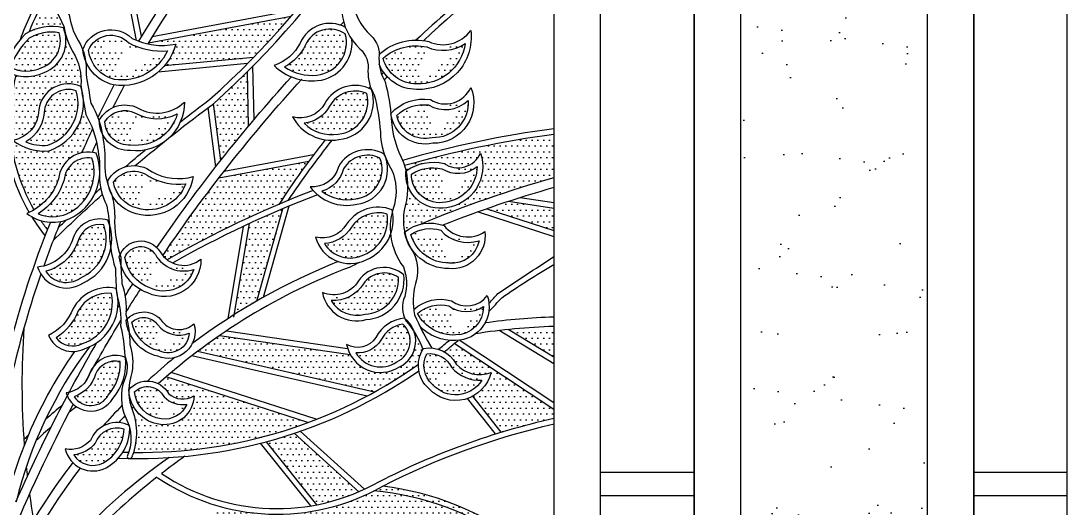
# Model space of a CAD drawing. Extents: x -6708 to 51378, y -17661 to 34250.
# Drawn here: x 39056 to 40178, y 4296 to 4819 of the extents above; entities that cross this region are included whole.
import ezdxf

# ---------------------------------------------------------------- set-up
doc = ezdxf.new("R2010")
doc.units = 0
doc.header["$LTSCALE"] = 5
doc.header["$MEASUREMENT"] = 0
doc.layers.get('0').update_dxf_attribs({"linetype": 'CONTINUOUS'})
for name, color, linetype in [('0-BCA', 33, 'CONTINUOUS'), ('0-HATCH', 8, 'CONTINUOUS'), ('1', 1, 'CONTINUOUS'), ('2', 2, 'CONTINUOUS'), ('MET', 2, 'CONTINUOUS')]:
    doc.layers.add(name, color=color, linetype=linetype)
pattern_1 = [(0, (10450.8685, 8246.9115), (3.125, 6.25), [0, -6.25])]

msp = doc.modelspace()

# ---------------------------------------------------------------- hatches: boundary and pattern name
at = {"layer": '0-HATCH'}
h = msp.add_hatch(dxfattribs=at)
h.set_pattern_fill('AR-SAND', color=2, scale=50, style=0)
h.set_pattern_definition([(142.5, (71771.3, 8246.91), (3.14967, 96.34119), [0, -76, 0, -85, 0, -81.25]), (172.5, (71771.3, 8246.91), (-88.48884, 141.1073), [0, -41, 0, -68.5, 0, -26.25]), (212.5, (71832.8, 8246.91), (-155.7071, 0.28295), [0, -25, 0, -90, 0, -117.5]), (222.5, (71832.8, 8246.91), (-150.30633, 43.8838), [0, -12.5, 0, -59, 0, -67.5])])
h.paths.add_polyline_path([(40027.9, 5660), (39827.9, 5660), (39827.9, 4209.5), (40027.9, 4209.5)])
at = {"layer": 'MET'}
h = msp.add_hatch(dxfattribs=at)
h.set_pattern_fill('DOTS', color=256, scale=100, style=0)
h.set_pattern_definition(pattern_1)
h.paths.add_polyline_path([(39305.1, 4779.4, 0.015604), (39345.6, 4823.6), (39192.3, 4795, 0.000296), (39191.7, 4794, 0.102783), (39221.7, 4793.7, -0.111165), (39209.5, 4770.4)])
h.paths.add_polyline_path([(39312.3, 4955.8, 0.010349), (39284.9, 4924.6), (39425.4, 4930.8, 0.010066), (39445.6, 4963.7)])
h.paths.add_polyline_path([(39475.2, 5018, 0.031871), (39523, 5130.6, 0.053262), (39355.1, 4999.8)])
h = msp.add_hatch(dxfattribs=at)
h.set_pattern_fill('DOTS', scale=100, style=0)
h.set_pattern_definition(pattern_1)
edge = h.paths.add_edge_path()
edge.add_arc((39158.5, 4357.2), 24.5, 71.5768, 160.3033)
edge.add_arc((39108.7, 4387.2), 34.4, 275.7529, 320.8708, ccw=False)
edge.add_arc((39132.6, 4365.8), 24.2, 212.2523, 298.1657)
edge.add_arc((39124.3, 4381.5), 41.9, 298.0731, 358.5435)
edge = h.paths.add_edge_path()
edge.add_arc((39191.3, 4406.4), 19.8, 26.1456, 133.9812, ccw=False)
edge.add_arc((39229.3, 4435.8), 29, 225.6729, 278.075)
edge.add_arc((39209.8, 4416.7), 25.4, 261.6893, 337.9388, ccw=False)
edge.add_arc((39209.6, 4423.6), 32.3, 185.3549, 263.8417, ccw=False)
edge = h.paths.add_edge_path()
edge.add_arc((39187.3, 4481.9), 18.5, 34.7628, 132.7768, ccw=False)
edge.add_arc((39225.2, 4510.4), 29, 218.2828, 292.3511)
edge.add_arc((39213.5, 4485.3), 22.8, 245.8707, 355.6218, ccw=False)
edge.add_arc((39212.7, 4502.1), 38.6, 189.9909, 257.211, ccw=False)
edge = h.paths.add_edge_path()
edge.add_arc((39157.2, 4430), 23.6, 77.867, 156.4098)
edge.add_arc((39100.7, 4449.6), 36.3, 289.1803, 343.7899, ccw=False)
edge.add_arc((39130.4, 4427.5), 21.6, 214.3541, 330.787)
edge.add_arc((39110.7, 4451), 51.5, 318.5729, 362.2749)
edge = h.paths.add_edge_path()
edge.add_arc((39149.1, 4489.9), 36.5, 84.292, 151.3415)
edge.add_arc((39061.1, 4529.6), 60.2, 302.3873, 338.3712, ccw=False)
edge.add_arc((39111.1, 4491.9), 22.1, 216.6058, 298.1262)
edge.add_arc((39107.5, 4516.5), 46.2, 287.5358, 372.1232)
edge = h.paths.add_edge_path()
edge.add_arc((39184.2, 4558.2), 18.2, 31.6944, 158.7938, ccw=False)
edge.add_arc((39230.1, 4585.3), 35.1, 209.9539, 288.287)
edge.add_arc((39209.1, 4562.3), 33.6, 243.2441, 342.116, ccw=False)
edge.add_arc((39207.2, 4570.5), 40.4, 188.1268, 250.9374, ccw=False)
edge = h.paths.add_edge_path()
edge.add_arc((39140.3, 4575.6), 24.5, 80.198, 160.4093)
edge.add_arc((39069.6, 4597.9), 49.6, 284.6699, 343.5005, ccw=False)
edge.add_arc((39104.2, 4564.2), 26.3, 212.9125, 304.51)
edge.add_arc((39101.3, 4584.7), 45.7, 292.9115, 379.2699)
edge = h.paths.add_edge_path()
edge.add_arc((39176.6, 4631.3), 26.1, 50.9417, 146.4228, ccw=False)
edge.add_arc((39224.7, 4709.3), 65.8, 241.3063, 276.7007)
edge.add_arc((39192.2, 4658.6), 42.8, 254.3449, 339.8674, ccw=False)
edge.add_arc((39189.3, 4651.2), 34.8, 189.0064, 255.7128, ccw=False)
edge = h.paths.add_edge_path()
edge.add_arc((39127.7, 4645.8), 25.9, 81.1666, 174.8095)
edge.add_arc((39040, 4666.4), 64.5, 302.039, 343.5829, ccw=False)
edge.add_arc((39089.6, 4647.2), 38.7, 246.6656, 293.4272)
edge.add_arc((39085.4, 4656.3), 48.7, 293.6978, 378.0338)
edge = h.paths.add_edge_path()
edge.add_arc((39167.2, 4697.2), 25.2, 63.4248, 148.4833, ccw=False)
edge.add_arc((39201.8, 4761.3), 47.6, 240.683, 296.8199)
edge.add_arc((39179, 4731), 46, 262.8804, 344.6489, ccw=False)
edge.add_arc((39171.7, 4711.3), 26, 182.014, 273.4981, ccw=False)
edge = h.paths.add_edge_path()
edge.add_arc((39106.6, 4718.8), 26.3, 71.4014, 171.2686)
edge.add_arc((39041, 4723.5), 39.6, 299.7351, 359.1111, ccw=False)
edge.add_arc((39079.9, 4731.7), 46.8, 245.8155, 275.6657)
edge.add_arc((39068.7, 4730.6), 48.1, 289.1317, 375.8481)
edge = h.paths.add_edge_path()
edge.add_arc((39088.9, 4758.4), 48.3, 80.7215, 120.5242)
edge.add_arc((39126.8, 4737.1), 88.6, 134.7962, 158.931)
edge.add_arc((39061.2, 4802.6), 37.8, 242.9832, 296.3684)
edge.add_arc((39067.6, 4797.2), 30.3, 290.0811, 376.8318)
edge = h.paths.add_edge_path()
edge.add_arc((39152.2, 4777.1), 26.1, 43.1749, 157.2066, ccw=False)
edge.add_arc((39207.4, 4866.2), 79.9, 243.0519, 273.8288)
edge.add_arc((39163.8, 4809.2), 54, 261.6878, 335.0862, ccw=False)
edge.add_arc((39164.9, 4791.9), 37.1, 187.1713, 256.0957, ccw=False)
edge = h.paths.add_edge_path()
edge.add_arc((39132.1, 4851.9), 28.4, 53.8953, 190.5436, ccw=False)
edge.add_arc((39198.5, 4953.1), 92.7, 237.5778, 260.5634)
edge.add_arc((39116.5, 4932.7), 97.5, 276.0003, 313.2797, ccw=False)
edge.add_arc((39128.3, 4867.2), 31.6, 220.3688, 267.0518, ccw=False)
h = msp.add_hatch(dxfattribs=at)
h.set_pattern_fill('DOTS', scale=100, style=0)
h.set_pattern_definition(pattern_1)
edge = h.paths.add_edge_path()
edge.add_arc((39470, 4462.1), 31.5, 98.635, 153.9482)
edge.add_arc((39416.8, 4491.8), 29.5, 266.2272, 327.5952, ccw=False)
edge.add_arc((39441.4, 4478.5), 31.1, 211.3183, 303.733)
edge.add_arc((39448.4, 4475.1), 24.8, 294.6098, 406.9385)
edge = h.paths.add_edge_path()
edge.add_arc((39493.9, 4435.2), 26.4, 26.612, 96.2999, ccw=False)
edge.add_arc((39548, 4472.9), 39.9, 220.3642, 273.1283)
edge.add_arc((39522, 4450.4), 33.1, 221.7183, 328.332, ccw=False)
edge.add_arc((39515.4, 4449), 27.4, 152.8716, 228.627, ccw=False)
edge = h.paths.add_edge_path()
edge.add_arc((39445, 4521.4), 26.8, 54.1995, 145.4013)
edge.add_arc((39391.2, 4555.6), 37, 265.6524, 328.9847, ccw=False)
edge.add_arc((39415.7, 4533.9), 31.2, 209.1727, 287.0363)
edge.add_arc((39423.5, 4541.2), 37.2, 272.0389, 362.8121)
edge = h.paths.add_edge_path()
edge.add_arc((39438.9, 4578.1), 34.7, 73.8645, 146.2377)
edge.add_arc((39379.2, 4615.5), 35.9, 273.1097, 329.5246, ccw=False)
edge.add_arc((39408.8, 4596.7), 32.4, 211.515, 296.9073)
edge.add_arc((39408.5, 4605.4), 40.5, 291.6434, 368.5381)
edge = h.paths.add_edge_path()
edge.add_arc((39494.5, 4558.4), 37.3, 71.9789, 123.4165, ccw=False)
edge.add_arc((39534.9, 4619.4), 38.5, 221.42, 288.4408)
edge.add_arc((39518.1, 4588.2), 29.6, 263.7253, 349.548, ccw=False)
edge.add_arc((39514.4, 4600.8), 42, 195.5363, 270.5156, ccw=False)
edge = h.paths.add_edge_path()
edge.add_arc((39497.8, 4618.1), 42.9, 77.426, 122.7486, ccw=False)
edge.add_arc((39524.4, 4687.6), 32.6, 237.9256, 309.0668)
edge.add_arc((39506.2, 4662.6), 38.8, 277.7065, 359.5784, ccw=False)
edge.add_arc((39505.2, 4654.2), 30.6, 179.931, 281.6582, ccw=False)
edge = h.paths.add_edge_path()
edge.add_arc((39427.4, 4644.7), 29.8, 63.6275, 149.3773)
edge.add_arc((39368.8, 4668.8), 34.2, 286.5299, 344.9013, ccw=False)
edge.add_arc((39405.1, 4669), 42.4, 231.1532, 283.6189)
edge.add_arc((39411.3, 4659.3), 31.8, 276.8291, 382.2533)
edge = h.paths.add_edge_path()
edge.add_arc((39487.6, 4687.3), 41.5, 82.7355, 133.8052, ccw=False)
edge.add_arc((39511, 4759.4), 35.9, 239.6463, 312.9975)
edge.add_arc((39498, 4730.8), 37.5, -91.8563, 3.6227, ccw=False)
edge.add_arc((39489.3, 4723.4), 31.1, 191.5359, 283.9449, ccw=False)
edge = h.paths.add_edge_path()
edge.add_arc((39414.1, 4712.3), 31, 65.9868, 151.5726)
edge.add_arc((39355.3, 4744.5), 36, 276.7487, 331.0794, ccw=False)
edge.add_arc((39389.2, 4738.5), 41.9, 225.0754, 279.4395)
edge.add_arc((39392.5, 4732.2), 35.3, 275.7386, 373.9658)
edge = h.paths.add_edge_path()
edge.add_arc((39479.6, 4738.2), 53.8, 77.6054, 131.2856, ccw=False)
edge.add_arc((39508.4, 4829.8), 42.7, 246.2475, 303.898)
edge.add_arc((39482.5, 4801.2), 50.2, 267.4018, 352.0913, ccw=False)
edge.add_arc((39479.8, 4788), 36.9, 194.8205, 270.5657, ccw=False)
edge = h.paths.add_edge_path()
edge.add_arc((39387, 4781.4), 28.6, 54.5066, 157.6015)
edge.add_arc((39313, 4815.6), 53, 298.7529, 333.8366, ccw=False)
edge.add_arc((39367.7, 4811.7), 51.5, 235.5697, 276.1997)
edge.add_arc((39369.5, 4795.5), 35.3, 275.9943, 375.0056)
edge = h.paths.add_edge_path()
edge.add_arc((39443.6, 4841.5), 31.8, 73.0577, 163.8271, ccw=False)
edge.add_arc((39468.2, 4927.5), 57.6, 254.6195, 294.4263)
edge.add_arc((39445.3, 4874.6), 46.7, -90.0504, 0.5992, ccw=False)
edge.add_arc((39447.7, 4865.7), 37.9, 203.833, 266.3218, ccw=False)
edge = h.paths.add_edge_path()
edge.add_arc((39505.4, 4477.4), 36.5, 75.1151, 131.9317, ccw=False)
edge.add_arc((39533.8, 4540.5), 33.7, 235.5625, 302.4143)
edge.add_arc((39521.6, 4511.9), 30.3, -89.7318, 0.1982, ccw=False)
edge.add_arc((39519.4, 4524.8), 43.2, 207.6486, 273.133, ccw=False)
h = msp.add_hatch(dxfattribs=at)
h.set_pattern_fill('DOTS', color=256, scale=100, style=0)
h.set_pattern_definition(pattern_1)
h.paths.add_polyline_path([(39120.5, 4676.9, -0.001097), (39122.7, 4681.2, -0.005939), (39132.4, 4703, 0.044288), (39125.1, 4718.2, -0.003625), (39122.8, 4730.8, -0.324126), (39085.8, 4679.3, -0.198244), (39047.1, 4690.4, 0.361189), (39074.7, 4723.3, -0.501947), (39120, 4748.2, -0.000323), (39119.9, 4749.3, 0.156949), (39111.6, 4785, -0.101274), (39101.7, 4813, -0.03088), (39089.4, 4840, 0.039107), (39083.3, 4846, 0.036089), (39064.3, 4806.8, -0.176208), (39101.1, 4811.2, -0.424854), (39080.4, 4763.2, -0.17978), (39050, 4760.3, 0.041284), (39043.4, 4710.9, 0.127883), (39069.6, 4615.9, 0.188197), (39096, 4649.3, -0.318704)])
h = msp.add_hatch(dxfattribs=at)
h.set_pattern_fill('DOTS', color=256, scale=100, style=0)
h.set_pattern_definition(pattern_1)
h.paths.add_polyline_path([(39298.7, 4764.4, -0.013011), (39262.1, 4729.9), (39269.9, 4668.8, -0.007038), (39299.9, 4705.8)])
h = msp.add_hatch(dxfattribs=at)
h.set_pattern_fill('DOTS', color=256, scale=100, style=0)
h.set_pattern_definition(pattern_1)
h.paths.add_polyline_path([(39627.4, 4650.2), (39627.4, 4696.9, 0.036796), (39467.2, 4663.3, -0.018323), (39468.7, 4657.5, -0.223258), (39509.5, 4665.6, 0.465813), (39548.7, 4676.7, -0.46848), (39512.4, 4618.2, -0.379018), (39470.4, 4642.7, -0.069145), (39467.8, 4620.2, 0.115857), (39467.2, 4592, -0.112564), (39484.5, 4600.5, -0.030031)])
h = msp.add_hatch(dxfattribs=at)
h.set_pattern_fill('DOTS', color=256, scale=100, style=0)
h.set_pattern_definition(pattern_1)
h.paths.add_polyline_path([(39268, 4650.2, 0.015305), (39207.7, 4566.8, 0.055966), (39212.3, 4562.3, -0.029175), (39332.5, 4621.9, -0.016007), (39364.3, 4668)])
h = msp.add_hatch(dxfattribs=at)
h.set_pattern_fill('DOTS', color=256, scale=100, style=0)
h.set_pattern_definition(pattern_1)
h.paths.add_polyline_path([(39211.4, 4436.7, 0.00422), (39203, 4429.3, -0.150316), (39213.9, 4418.8, 0.331441), (39241.2, 4416.2, -0.451642), (39205.4, 4385.6, -0.237215), (39176.6, 4404.3, 0.001037), (39174.7, 4402.4, -0.168607), (39176.4, 4355.6, 0.093072), (39363.5, 4387.6)])
h.paths.add_polyline_path([(39268.7, 4481.1, 0.010986), (39245.2, 4464.1), (39435, 4420.5, 0.027093), (39482.1, 4450.2, -0.125067), (39486.8, 4465.9, 0.056122), (39477.6, 4484.9, -0.378279), (39461.7, 4447.4, -0.436418), (39408.9, 4460.7)])
h.paths.add_polyline_path([(39578.7, 4624.9, 0.005089), (39555.4, 4617), (39627.4, 4593.6), (39627.4, 4617.3)])
h = msp.add_hatch(dxfattribs=at)
h.set_pattern_fill('DOTS', color=256, scale=100, style=0)
h.set_pattern_definition(pattern_1)
h.paths.add_polyline_path([(39284.3, 4503.3, -0.010585), (39308.5, 4518), (39336.5, 4617.1, 0.008608), (39300.5, 4601.1)])
h = msp.add_hatch(dxfattribs=at)
h.set_pattern_fill('DOTS', color=256, scale=100, style=0)
h.set_pattern_definition(pattern_1)
h.paths.add_polyline_path([(39578.4, 4487.5), (39627.4, 4457.7), (39627.4, 4490.8, 0.017976)])
h.paths.add_polyline_path([(39520.4, 4472.3, -0.006614), (39509.7, 4463.5, -0.144518), (39522.6, 4450.4, 0.311183), (39560, 4441.2, -0.21329), (39540.4, 4416), (39570.8, 4377.3, -0.018358), (39627.4, 4392.3), (39627.4, 4401.6)])
h.paths.add_polyline_path([(39348.7, 4376.1, -0.014857), (39318.8, 4367.1), (39372.7, 4299.3, 0.053776), (39418.2, 4313.4)])
h = msp.add_hatch(dxfattribs=at)
h.set_pattern_fill('DOTS', color=256, scale=100, style=0)
h.set_pattern_definition(pattern_1)
h.paths.add_polyline_path([(39593.7, 4259.5, 0.127841), (39443.8, 4319.4, 0.000245), (39443.1, 4319.1, -0.191306), (39276.2, 4295.7, 0.056926), (39213.1, 4259.5)])

# ---------------------------------------------------------------- linework, layer by layer
at = {"color": 3}
for p, q in [((39777.9, 4333.9, 0), (39677.4, 4333.9, 0)), ((40177.9, 4333.9, 0), (40077.9, 4333.9, 0)), ((39777.9, 4308.9, 0), (39677.4, 4308.9, 0)), ((40177.9, 4308.9, 0), (40077.9, 4308.9, 0))]:
    msp.add_line(p, q, dxfattribs=at)
at = {"layer": '0-BCA', "color": 3}
for p, q in [((39677.4, 4209.5, 0), (39677.4, 5809.5, 0)), ((40177.9, 4209.5, 0), (40177.9, 5809.5, 0))]:
    msp.add_line(p, q, dxfattribs=at)
at = {"layer": '0-BCA'}
for p, q in [((39777.9, 3709.5, 0), (39777.9, 5710, 0)), ((39777.9, 5710, 0), (39777.9, 3709.5, 0)), ((40077.9, 3709.5, 0), (40077.9, 5710, 0)), ((40077.9, 5710, 0), (40077.9, 3709.5, 0))]:
    msp.add_line(p, q, dxfattribs=at)
at = {"layer": '1'}
for p, q in [((39179.6, 4797.7, 0), (39170.5, 4844.4, 0)), ((39184.9, 4802.1, 0), (39176, 4847.9, 0)), ((39196.5, 4801.9, 0), (39351.7, 4830.9, 0)), ((39192.3, 4795, 0), (39345.6, 4823.6, 0)), ((39298.6, 4772.8, 0), (39202.9, 4763.7, 0)), ((39305.1, 4779.4, 0), (39209.5, 4770.4, 0)), ((39305.7, 4712.8, 0), (39304.5, 4770.3, 0)), ((39299.9, 4705.8, 0), (39298.7, 4764.4, 0)), ((39264.7, 4662.2, 0), (39256.6, 4725.7, 0)), ((39269.9, 4668.8, 0), (39262.1, 4729.9, 0)), ((39273.6, 4657.3, 0), (39369.6, 4675.1, 0)), ((39268, 4650.2, 0), (39364.3, 4668, 0)), ((39627.4, 4617.3, 0), (39578.7, 4624.9, 0)), ((39627.4, 4623.3, 0), (39591.3, 4628.9, 0)), ((39308.5, 4518, 0), (39336.5, 4617.1, 0)), ((39315.9, 4522.2, 0), (39343.5, 4620.1, 0)), ((39546.1, 4613.7, 0), (39627.4, 4587.3, 0)), ((39555.4, 4617, 0), (39627.4, 4593.6, 0)), ((39293.9, 4598, 0), (39277.5, 4499, 0)), ((39300.5, 4601.1, 0), (39283.8, 4500.7, 0)), ((39268.7, 4481.1, 0), (39408.9, 4460.7, 0)), ((39276.1, 4486, 0), (39406.1, 4467.1, 0)), ((39627.4, 4450.7, 0), (39568.6, 4486.4, 0)), ((39627.4, 4457.7, 0), (39578.4, 4487.5, 0)), ((39627.4, 4401.6, 0), (39520.4, 4472.3, 0)), ((39627.4, 4408.8, 0), (39525.8, 4475.9, 0)), ((39239.1, 4459.4, 0), (39427, 4416.2, 0)), ((39245.2, 4464.1, 0), (39435, 4420.5, 0)), ((39363.5, 4387.6, 0), (39211.4, 4436.7, 0)), ((39372.5, 4391.1, 0), (39216.7, 4441.3, 0)), ((39564.7, 4375.4, 0), (39534.8, 4413.5, 0)), ((39570.8, 4377.3, 0), (39540.4, 4416, 0)), ((39355.2, 4378.3, 0), (39424.2, 4316.1, 0)), ((39318.8, 4367.1, 0), (39372.7, 4299.3, 0)), ((39348.7, 4376.1, 0), (39418.2, 4313.4, 0)), ((39312.4, 4365.4, 0), (39366.1, 4298.1, 0))]:
    msp.add_line(p, q, dxfattribs=at)
at = {"layer": '1', "color": 1, "elevation": 0}
msp.add_lwpolyline([(38594.2, 5759.5), (39627.4, 5759.5), (39627.4, 4259.5), (38594.2, 4259.5)], close=True, dxfattribs=at)
for points in [[(39178.3, 4663.3, -0.016374), (39262.1, 4729.8, 0.13015), (39533.7, 5143.2)], [(39509.9, 5133.8, 0.118379), (39181.8, 4796.9, 0.118379)], [(39523, 5130.6, 0.119547), (39191.7, 4794)], [(39226.7, 4710.5, -0.006045), (39258.3, 4734.5, 0.127504), (39524.9, 5135.9, 0.127504)], [(39010, 4855.8, -0.168907), (39052.5, 4869.6, -0.249457), (39095, 4852.2, 0.03088), (39107.3, 4825.1, 0.100136), (39117.1, 4797.5, -0.158377), (39125.5, 4761.5, 0.008948), (39130.7, 4730.4, -0.100671), (39143.3, 4694.4, -0.062282), (39145.5, 4665.2, 0.120989), (39152.9, 4633.2, -0.052555), (39156.2, 4608.7, 0.089477), (39162.7, 4565, 0.022272), (39164, 4536.7, -0.097925), (39168.2, 4503.5, -0.050393), (39172.6, 4471.5, -0.112896), (39174.7, 4441.5, 0.1518), (39173.7, 4404.8, -0.192061), (39175.1, 4351.9, -16.256874)], [(39391.1, 4868.6, -0.186863), (39411.7, 4842.5, 0.1907), (39431, 4802.8, -0.252134), (39439.7, 4778.8, 0.139232), (39446.4, 4753.1, -0.045981), (39452.9, 4713.7, 0.111), (39466.2, 4666.8, -0.144561), (39467.8, 4620.2, 0.22353), (39477.6, 4568.7, -0.165363), (39479, 4536.8, 0.118044), (39477.9, 4503.3, 0.037668), (39496.4, 4467.5, 0.037668)], [(39014, 4844.5, -0.14309), (39054.8, 4858.5, -0.184664), (39089.4, 4840, 0.03088), (39101.7, 4813, 0.100136), (39111.4, 4785.3, -0.158377), (39119.9, 4749.3, 0.008948), (39125.1, 4718.2, -0.100671), (39137.7, 4682.3, -0.062282), (39139.9, 4653, 0.120989), (39147.3, 4621.1, -0.052555), (39150.6, 4596.6, 0.089477), (39157.1, 4552.8, 0.022272), (39158.4, 4524.5, -0.097925), (39162.5, 4491.3, -0.050393), (39167, 4459.3, -0.209993), (39166.7, 4433.6, 0.197948), (39168.1, 4392.6, -0.229576), (39169.4, 4351.1, -16.256874)], [(39078.4, 4849.7, 0.045842), (39054.7, 4798.4)], [(39379.4, 4854.6, -0.378866), (39400, 4828.6, 0.1907), (39419.2, 4788.8, -0.252134), (39427.9, 4764.8, 0.139232), (39434.6, 4739.2, -0.045981), (39441.2, 4699.7, 0.140758), (39453.6, 4658.6, -0.155026), (39456.3, 4621.6, 0.256829), (39465.9, 4554.8, -0.165363), (39467.3, 4522.9, 0.232015), (39468.7, 4496.8, -0.096099), (39486.8, 4465.9, -0.096099)], [(39083.3, 4846, 0.036089), (39064.3, 4806.8)], [(39403.8, 4811.6, 0.446759), (39355.1, 4794.8, -0.203971), (39327.2, 4770.8, 0.225979), (39373.9, 4754.5, 0.405502), (39410.7, 4798.6, 0.405502)], [(39398.3, 4814, -0.000738), (39401.9, 4817.6)], [(39439.9, 4782.9, -0.242831), (39493.1, 4796.4, 0.358992), (39538.2, 4808.4, -0.464995), (39480.1, 4745.1, -0.308457), (39440, 4772.1, -0.308457)], [(39044.3, 4762.2, 0.04199), (39037.4, 4711, 0.127799), (39064.3, 4613.1)], [(39050, 4760.3, 0.041284), (39043.4, 4710.9, 0.127883), (39069.6, 4615.9)], [(39155.4, 4749.8, 0.009651), (39138.1, 4715.1, 0.009651)], [(39166.5, 4749.3, 0.006661), (39154.3, 4725.7, 0.006661)], [(39201.4, 4575.4, -0.03452), (39345.7, 4758.5)], [(39207.7, 4566.8, -0.035921), (39357.1, 4756.2)], [(39132.4, 4703, 0.005939), (39122.7, 4681.2, 0.001097), (39120.5, 4676.9)], [(39204.1, 4692.5, -0.001399), (39211.2, 4698.2)], [(39136.7, 4688.2, 0.00294), (39131.9, 4677.4)], [(39167.5, 4662.1, -0.004235), (39188.8, 4680)], [(39627.4, 4650.2, 0.030031), (39484.5, 4600.5)], [(39135.1, 4633.5, -0.001243), (39141.1, 4638.9, -0.001243)], [(39148.2, 4645.2, -0.000136), (39148.8, 4645.8, -0.000136)], [(39150.3, 4639, -0.00001), (39150.3, 4639.1, -0.00001)], [(39627.4, 4639.7, 0.025954), (39508.3, 4599.4)], [(39090.2, 4582.9, -0.011043), (39142.8, 4632.3)], [(39087.2, 4602.6, 0.066433), (39015.8, 4324.4, 0.066433)], [(39067, 4608.6, 0.031268), (39081.5, 4588, 0.031268)], [(39076.9, 4604.4, 0.015546), (39084, 4594.5, 0.015546)], [(39098.3, 4603.4, 0.011897), (39080.1, 4555.6, 0.011897)], [(39095.6, 4596.5, -0.001895), (39104.5, 4605.1)], [(39418.8, 4559.5, 0.002359), (39408.7, 4554.5, 0.092106), (39203, 4429.3, 0.092106)], [(39396.1, 4560.3, 0.067671), (39239, 4472, 0.067671)], [(39557.6, 4506.8, 0.009677), (39571.4, 4521.5, -0.021259), (39627.4, 4557.2, -0.017774)], [(39557.7, 4515.6, 0.006895), (39567.4, 4526.1, -0.002569), (39627.4, 4565.8, -0.019765)], [(39077, 4546.9, 0.050134), (39027.5, 4337.5, 0.050134)], [(39167.3, 4523.3, -0.002318), (39175.7, 4536.5, -0.002318)], [(39168.3, 4506, -0.004305), (39183.7, 4530.5, -0.004305)], [(39477, 4509, -0.260156), (39517.4, 4518.2, 0.410248), (39555.9, 4523.8, -0.512348), (39522, 4475.6, -0.222218), (39483.3, 4491.3, -0.452913)], [(39159.4, 4510.7, -0.000498), (39161.2, 4513.6, -0.000498)], [(39481, 4504.6, -0.253116), (39514.8, 4512.7, 0.30026), (39551.9, 4512, -0.413856), (39521.8, 4481.6, -0.293768), (39481.1, 4504.7, -0.293768)], [(39124.7, 4431.2, -0.011299), (39162.8, 4497)], [(39050.3, 4302.7, -0.028347), (39137.1, 4473.5)], [(39487.4, 4467, -0.332028), (39522.6, 4450.4, 0.311183), (39560, 4441.2, -0.601436), (39493.1, 4424.1, -0.370087), (39487.4, 4467, -1.078008)], [(39503.4, 4466.2, 0.007346), (39515.2, 4475.8)], [(39509.7, 4463.5, 0.009249), (39524.6, 4475.8)], [(39220.4, 4457.3, 0.014382), (39191.3, 4432.2, 0.014382)], [(39491, 4461.5, -0.313802), (39517.6, 4447, 0.234383), (39550.1, 4433, -0.501929), (39497.3, 4428.4, -0.343134), (39491, 4461.5, -0.343134)], [(39176.4, 4355.6, 0.159494), (39482.1, 4450.2)], [(39160, 4349.5, 0.163819), (39482.5, 4443.2)], [(39172.5, 4414.4, 0.000338), (39171.9, 4413.7)], [(39042.9, 4259.5, -0.024257), (39111.8, 4407.1, -0.024257)], [(39164, 4405.8, 0.011364), (39143.3, 4383.6)], [(39176.6, 4404.3, 0.001037), (39174.7, 4402.4)], [(39167.2, 4394.7, 0.00371), (39160.5, 4387.6)], [(39206.5, 4332.8, 0.284288), (39440.3, 4324.4, -0.06271), (39627.4, 4392.3, -0.06271)], [(39201.9, 4328.7, 0.285875), (39443.1, 4319.1, -0.062252), (39627.5, 4386.1, -0.062252)], [(39164.9, 4355.9, 0.00309), (39171.2, 4355.7, 0.00309)], [(39111.1, 4344.6, 0.038021), (39055.7, 4259.5)], [(39119.2, 4338.8, 0.035818), (39067.4, 4260)]]:
    msp.add_lwpolyline(points, format="xyb", dxfattribs=at)
for points in [[(39101.1, 4811.2, 0.196169), (39060.6, 4804.7, 0.121333), (39036.8, 4766.3, 0.267544), (39080.4, 4763.2, 0.424854)], [(39096.6, 4806, 0.175439), (39064.3, 4800, 0.105699), (39044.1, 4768.9, 0.237244), (39078, 4768.7, 0.397699)], [(39122, 4788.1, -0.548134), (39174.8, 4799.9, 0.16447), (39221.7, 4793.7, -0.381849), (39154.9, 4749.9, -0.322068)], [(39403.6, 4804.6, 0.482854), (39360.6, 4792.3, -0.154289), (39338.5, 4769.2, 0.179163), (39373.2, 4760.5, 0.461066)], [(39128.1, 4787.2, -0.543135), (39171.2, 4795, 0.135102), (39212.8, 4786.5, -0.331679), (39156, 4755.8, -0.310147)], [(39444.1, 4778.6, -0.238603), (39491.1, 4790.7, 0.256991), (39532.2, 4794.3, -0.38732), (39480.2, 4751.1, -0.343085)], [(39119.9, 4748.3, 0.500179), (39074.7, 4723.3, -0.361189), (39047.1, 4690.4, 0.198244), (39085.8, 4679.3, 0.417673)], [(39431.8, 4744.9, 0.414303), (39381.5, 4730, -0.350219), (39347, 4715.7, 0.319457), (39396.8, 4691.2, 0.476626)], [(39115, 4743.7, 0.465603), (39080.7, 4722.8, -0.265033), (39060.7, 4689, 0.130987), (39084.5, 4685.2, 0.397526)], [(39426.7, 4740.7, 0.391824), (39386.8, 4727.1, -0.241606), (39359.5, 4708.8, 0.24176), (39396, 4697.1, 0.456924)], [(39452.4, 4719.3, -0.251803), (39494.9, 4734.2, 0.458485), (39538.3, 4747.3, -0.537347), (39497.4, 4687.3, -0.446147)], [(39139.7, 4712, -0.407265), (39181.3, 4725.1, 0.334187), (39230.9, 4731.6, -0.451391), (39173.1, 4679.4, -0.43311)], [(39458.8, 4717.2, -0.226597), (39492.8, 4728.4, 0.33145), (39535.5, 4733.2, -0.442508), (39496.8, 4693.3, -0.426582)], [(39145.7, 4710.4, -0.389173), (39178.5, 4719.8, 0.249963), (39223.3, 4718.8, -0.372734), (39173.3, 4685.4, -0.421821)], [(39445.3, 4675.7, 0.418208), (39396.2, 4662.1, -0.375782), (39365.8, 4640.7, 0.303142), (39416.1, 4621.9, 0.511006)], [(39136.2, 4676.6, 0.461543), (39096, 4649.3, -0.22665), (39061.9, 4612.1, 0.275832), (39107.3, 4606.2, 0.404152)], [(39131.7, 4671.4, 0.432961), (39101.9, 4648.1, -0.183281), (39074.2, 4611.7, 0.206915), (39104.9, 4611.7, 0.385547)], [(39440.7, 4671.4, 0.39265), (39401.8, 4659.9, -0.260347), (39378.5, 4636, 0.23301), (39415, 4627.8, 0.495449)], [(39468.7, 4657.5, -0.223258), (39509.5, 4665.6, 0.465813), (39548.7, 4676.7, -0.46848), (39512.4, 4618.2, -0.501171)], [(39148.7, 4647, -0.458959), (39196.4, 4656.6, 0.192137), (39240.5, 4651.6, -0.451828), (39179.1, 4611.7, -0.314399)], [(39474.5, 4654.2, -0.200376), (39507.1, 4660, 0.320781), (39545, 4662.3, -0.373248), (39511.4, 4624.2, -0.475515)], [(39154.9, 4645.7, -0.442519), (39193.1, 4651.5, 0.155677), (39232.4, 4643.9, -0.391506), (39180.7, 4617.5, -0.299569)], [(39453.8, 4615.9, 0.353852), (39405, 4600.5, -0.336315), (39371.7, 4586.6, 0.473401), (39425.9, 4562.3, 0.369671)], [(39148.9, 4604.9, 0.399739), (39111.5, 4585.7, -0.308794), (39073.5, 4554.5, 0.497927), (39122, 4537.3, 0.411249)], [(39448.5, 4611.4, 0.326721), (39410.1, 4597.3, -0.251251), (39381.1, 4579.7, 0.39085), (39423.4, 4567.7, 0.3487)], [(39467.2, 4592, -0.265182), (39509.5, 4599, 0.39236), (39553.3, 4592.5, -0.481), (39514.5, 4552.8, -0.361947)], [(39144.5, 4599.8, 0.365015), (39117.2, 4583.8, -0.262488), (39082.2, 4549.9, 0.422404), (39119.1, 4542.6, 0.395718)], [(39474, 4589.5, -0.228285), (39506, 4593.9, 0.301065), (39547.1, 4582.8, -0.393018), (39514.8, 4558.8, -0.339354)], [(39161.1, 4565.5, -0.644225), (39204.9, 4570.9, 0.466611), (39248.7, 4563, -0.560733), (39191.7, 4526.8, -0.28756)], [(39167.2, 4564.8, -0.619419), (39199.8, 4567.8, 0.355755), (39241.1, 4552, -0.460328), (39194, 4532.3, -0.281137)], [(39466.4, 4546.1, 0.448313), (39417.9, 4539.8, -0.375465), (39379.1, 4527.1, 0.441065), (39425.8, 4498.1, 0.431955)], [(39460.7, 4543.1, 0.420371), (39423, 4536.5, -0.283595), (39388.4, 4518.7, 0.353449), (39424.8, 4504.1, 0.418172)], [(39157.6, 4531.6, 0.33136), (39111.6, 4509.9, -0.186911), (39085.2, 4481, 0.435587), (39123.8, 4466.9, 0.407127)], [(39152.7, 4526.2, 0.301201), (39117.1, 4507.4, -0.158313), (39093.3, 4478.7, 0.371501), (39121.5, 4472.4, 0.386808)], [(39168.4, 4497.4, -0.494509), (39207.2, 4496, 0.439154), (39241.1, 4493.7, -0.636382), (39202.3, 4458.7, -0.317352)], [(39174.7, 4495.4, -0.4558), (39202.4, 4492.4, 0.334927), (39236.2, 4483.5, -0.519187), (39204.2, 4464.5, -0.302013)], [(39467.2, 4499.5, 0.263581), (39436.5, 4478.9, -0.398737), (39405, 4471.4, 0.531899), (39461.7, 4447.4, 0.558843)], [(39465.3, 4493.3, 0.246148), (39441.8, 4475.9, -0.274357), (39414.9, 4462.3, 0.426612), (39458.7, 4452.6, 0.53355)], [(39167.8, 4457.6, 0.40531), (39129.8, 4441.5, -0.306295), (39104, 4419.5, 0.652669), (39154.2, 4413.5, 0.209826)], [(39162.1, 4453.1, 0.356786), (39135.5, 4439.4, -0.242894), (39112.6, 4415.3, 0.556781), (39149.3, 4417, 0.193031)], [(39171.4, 4422.8, -0.529954), (39213.9, 4418.8, 0.331441), (39241.2, 4416.2, -0.451642), (39205.4, 4385.6, -0.376142)], [(39177.5, 4420.6, -0.508622), (39209.1, 4415.1, 0.232717), (39233.4, 4407.1, -0.345546), (39206.2, 4391.6, -0.356511)], [(39172.2, 4384.4, 0.438946), (39130.2, 4368.5, -0.269356), (39103.2, 4359.3, 0.496727), (39146.9, 4339.2, 0.293647)], [(39166.2, 4380.4, 0.407719), (39135.4, 4365.4, -0.199447), (39112.2, 4352.9, 0.393474), (39144.1, 4344.5, 0.270151)]]:
    msp.add_lwpolyline(points, format="xyb", close=True, dxfattribs=at)
at = {"layer": '1', "color": 1}
for centre, radius, start, end in [((40309, 3910, 0), 1215.2, 124.1149, 133.0537), ((40119.8, 4129.1, 0), 920, 122.3587, 133.4124), ((40169.1, 4071.7, 0), 1001.6, 136.3241, 136.5), ((40169.1, 4071.7, 0), 1001.6, 137.5127, 137.6581), ((40169.1, 4071.7, 0), 995.6, 136.3681, 136.6442), ((40169.1, 4071.7, 0), 995.6, 137.6726, 137.7056), ((39775.2, 3592.9, 0), 1119.8, 97.5834, 106.0779), ((39775, 3593.5, 0), 1113.2, 97.6211, 106.0503), ((40069, 4147.2, 0), 876.2, 141.6342, 147.1989), ((40169.1, 4071.7, 0), 995.6, 141.5699, 146.1763), ((39782.4, 3563.7, 0), 1149.9, 111.07, 119.7202), ((39782.4, 3563.7, 0), 1143.9, 110.9319, 119.5512), ((39648.7, 3811.1, 0), 690, 91.7708, 97.9334), ((39648.9, 3807.8, 0), 683.3, 91.8074, 98.8821), ((39908.5, 4428.4, 0), 851.8, 175.911, 184.3729), ((39504.2, 4189.5, 0), 467.8, 143.3249, 165.9949), ((39504.2, 4189.5, 0), 477.8, 144.9511, 171.1366), ((39571.2, 3838.1, 0), 738.2, 129.643, 131.4967), ((39358.4, 4071.4, 0), 412.5, 126.1331, 127.4667), ((39358.4, 4071.4, 0), 412.5, 130.9213, 133.9798), ((39571.2, 3838.1, 0), 738.2, 133.4496, 133.957), ((39605.9, 3799.2, 0), 675.9, 125.3907, 137.0877), ((39172.2, 4352, 0), 2.93, 199.2462, 358.0177), ((39686.3, 3714.5, 0), 782.7, 125.5428, 127.8098), ((39908.5, 4428.4, 0), 851.8, 185.951, 186.6522), ((39686.3, 3714.5, 0), 782.7, 128.2714, 135.8188), ((39908.5, 4428.4, 0), 851.8, 187.9316, 191.4387), ((39403.4, 4001.2, 0), 314.8, 55.283, 84.3657), ((39403.4, 4001.2, 0), 320.8, 53.6143, 82.7657)]:
    msp.add_arc(centre, radius, start, end, dxfattribs=at)
at = {"layer": '2'}
for p, q in [((39827.9, 4209.5, 0), (39827.9, 5660, 0)), ((40027.9, 5660, 0), (40027.9, 4209.5, 0))]:
    msp.add_line(p, q, dxfattribs=at)

doc.saveas('drawing.dxf')
